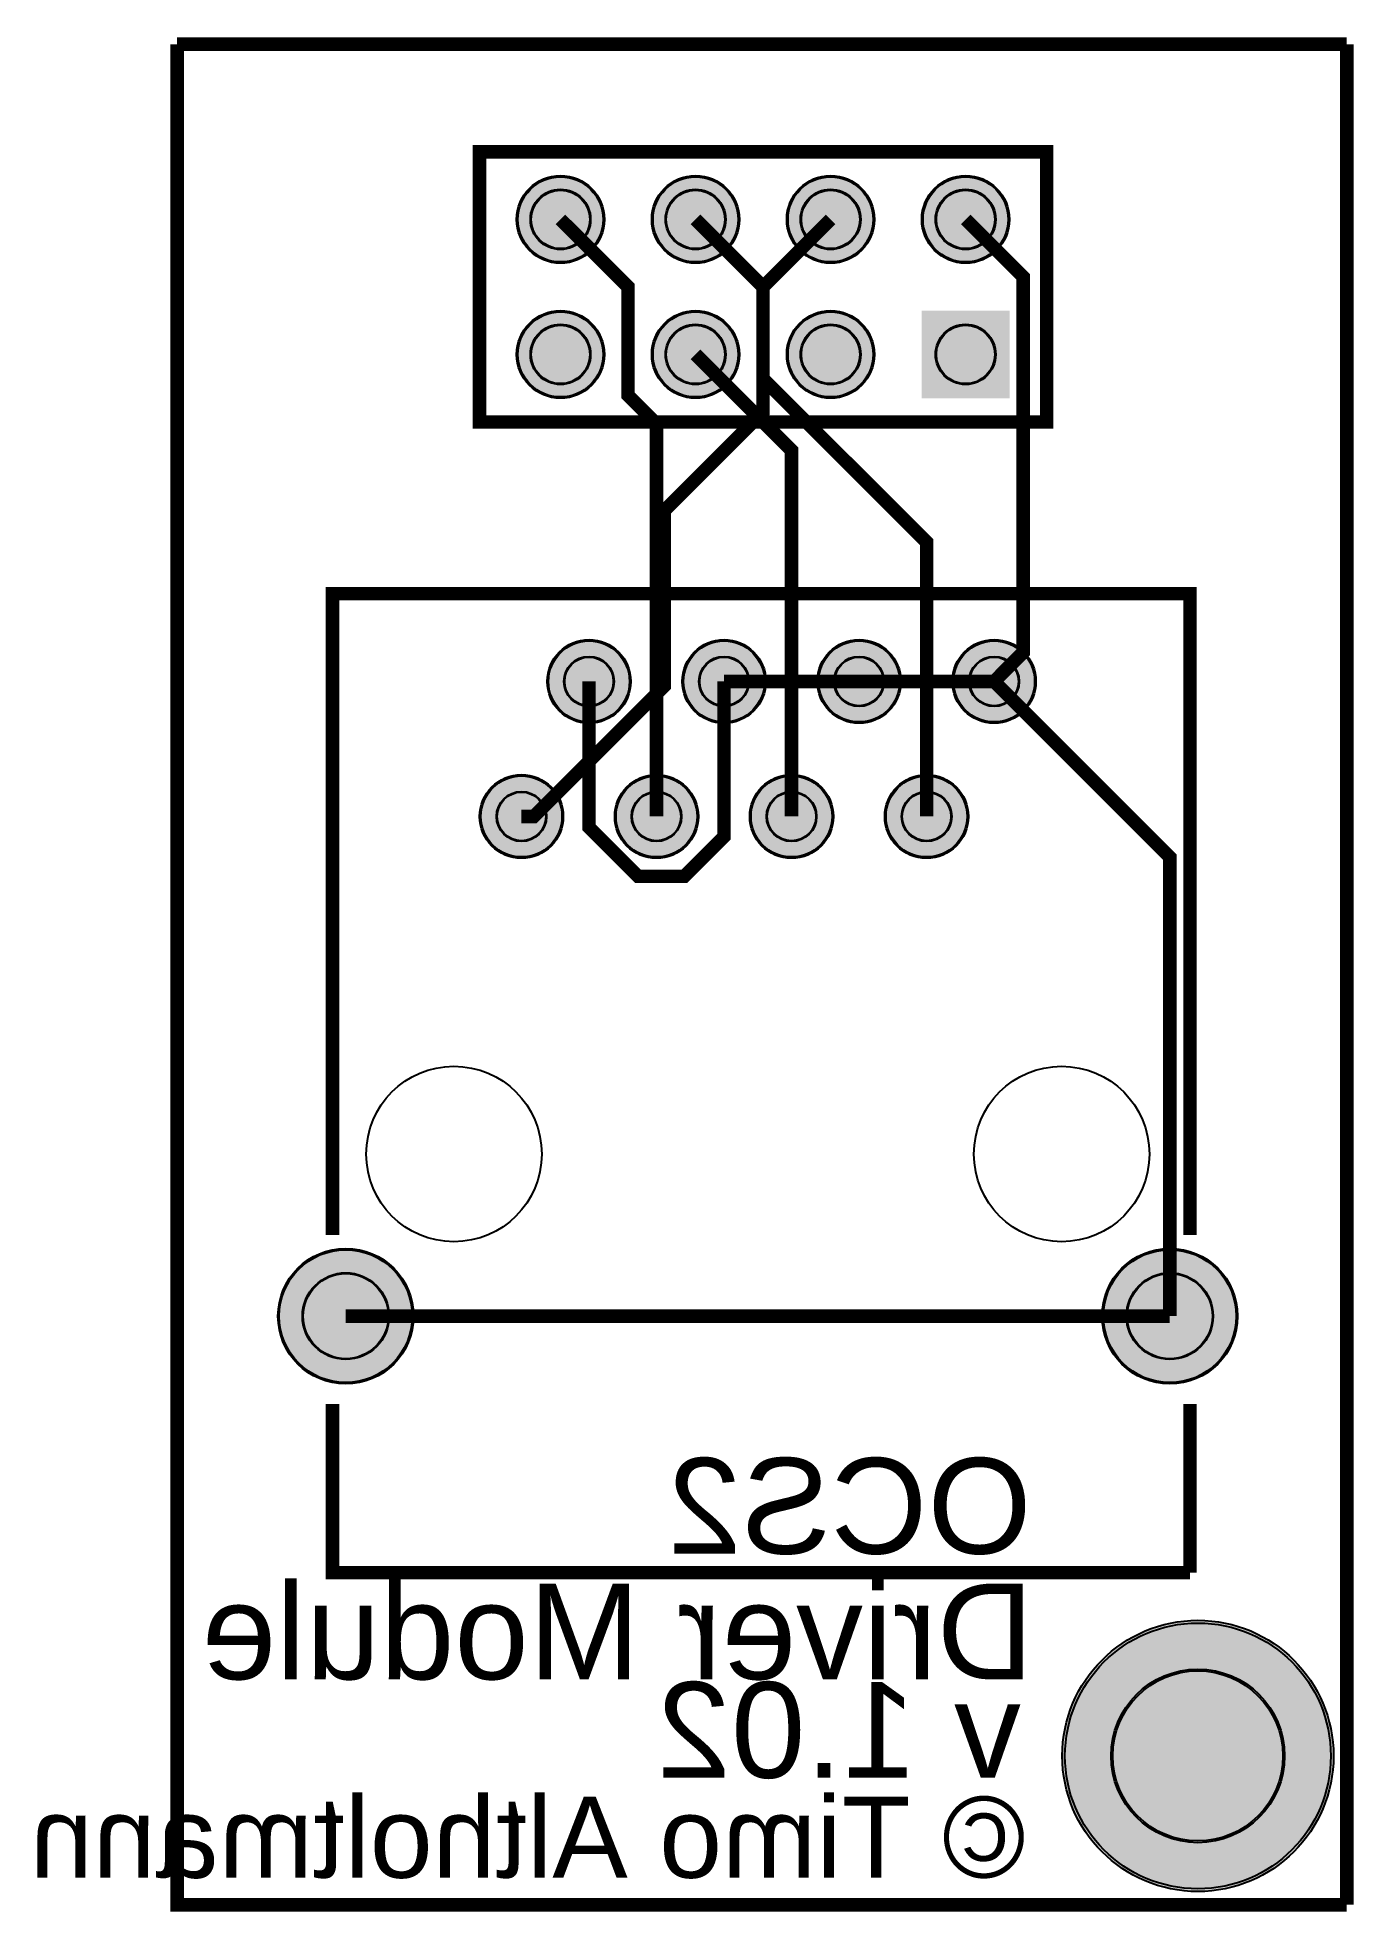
# Model space of a CAD drawing. Header units: millimetres. Extents: x -2.6 to 22.1, y -0.1 to 35.1.
import ezdxf

# ---------------------------------------------------------------- set-up
doc = ezdxf.new("R2010")
doc.units = ezdxf.units.MM
for name, color, linetype, true_color in [('BoardOutLine', 7, 'Continuous', 0xff00ff), ('BottomLayer', 7, 'Continuous', 0x0000ff), ('BottomSilkLayer', 7, 'Continuous', 0x66cc33), ('BottomSolderMaskLayer', 7, 'Continuous', 0xaa00ff), ('Multi-Layer', 7, 'Continuous', 0xc0c0c0), ('TopLayer', 7, 'Continuous', 0xff0000), ('TopSilkLayer', 7, 'Continuous', 0xffcc00), ('TopSolderMaskLayer', 7, 'Continuous', 0x800080)]:
    doc.layers.add(name, color=color, linetype=linetype, true_color=true_color)
doc.styles.get("Standard").update_dxf_attribs({"font": 'arial.ttf'})

msp = doc.modelspace()

# ---------------------------------------------------------------- hatches: boundary and pattern name
at = {"layer": 'BottomSolderMaskLayer'}
for points in [[(6.386, 31.705, 1), (8.037, 31.705, 1)], [(8.926, 31.705, 1), (10.577, 31.705, 1)], [(11.466, 31.705, 1), (13.117, 31.705, 1)], [(14.006, 31.705, 1), (15.657, 31.705, 1)], [(6.386, 29.165, 1), (8.037, 29.165, 1)], [(8.926, 29.165, 1), (10.577, 29.165, 1)], [(11.466, 29.165, 1), (13.117, 29.165, 1)], [(15.657, 29.991), (14.006, 29.991), (14.006, 28.34), (15.657, 28.34)], [(6.96, 23.013, 1), (8.535, 23.013, 1)], [(9.5, 23.013, 1), (11.075, 23.013, 1)], [(12.04, 23.013, 1), (13.615, 23.013, 1)], [(14.58, 23.013, 1), (16.155, 23.013, 1)], [(5.69, 20.473, 1), (7.265, 20.473, 1)], [(8.23, 20.473, 1), (9.805, 20.473, 1)], [(10.77, 20.473, 1), (12.345, 20.473, 1)], [(13.31, 20.473, 1), (14.885, 20.473, 1)], [(1.897, 11.073, 1), (4.447, 11.073, 1)], [(17.397, 11.073, 1), (19.948, 11.073, 1)], [(16.649, 2.8, 1), (21.751, 2.8, 1)]]:
    msp.add_hatch(color=256, dxfattribs=at).paths.add_polyline_path(points)
at = {"layer": 'Multi-Layer'}
for points in [[(6.411, 31.705, 1), (8.011, 31.705, 1)], [(8.951, 31.705, 1), (10.551, 31.705, 1)], [(11.491, 31.705, 1), (13.091, 31.705, 1)], [(14.031, 31.705, 1), (15.631, 31.705, 1)], [(6.411, 29.165, 1), (8.011, 29.165, 1)], [(8.951, 29.165, 1), (10.551, 29.165, 1)], [(11.491, 29.165, 1), (13.091, 29.165, 1)], [(15.631, 29.965), (14.031, 29.965), (14.031, 28.365), (15.631, 28.365)], [(6.985, 23.013, 1), (8.509, 23.013, 1)], [(9.525, 23.013, 1), (11.049, 23.013, 1)], [(12.065, 23.013, 1), (13.589, 23.013, 1)], [(14.605, 23.013, 1), (16.129, 23.013, 1)], [(5.715, 20.473, 1), (7.239, 20.473, 1)], [(8.255, 20.473, 1), (9.779, 20.473, 1)], [(10.795, 20.473, 1), (12.319, 20.473, 1)], [(13.335, 20.473, 1), (14.859, 20.473, 1)], [(1.922, 11.073, 1), (4.422, 11.073, 1)], [(17.422, 11.073, 1), (19.922, 11.073, 1)]]:
    msp.add_hatch(color=256, dxfattribs=at).paths.add_polyline_path(points)
at = {"layer": 'TopSolderMaskLayer'}
for points in [[(6.386, 31.705, 1), (8.037, 31.705, 1)], [(8.926, 31.705, 1), (10.577, 31.705, 1)], [(11.466, 31.705, 1), (13.117, 31.705, 1)], [(14.006, 31.705, 1), (15.657, 31.705, 1)], [(6.386, 29.165, 1), (8.037, 29.165, 1)], [(8.926, 29.165, 1), (10.577, 29.165, 1)], [(11.466, 29.165, 1), (13.117, 29.165, 1)], [(15.657, 29.991), (14.006, 29.991), (14.006, 28.34), (15.657, 28.34)], [(6.96, 23.013, 1), (8.535, 23.013, 1)], [(9.5, 23.013, 1), (11.075, 23.013, 1)], [(12.04, 23.013, 1), (13.615, 23.013, 1)], [(14.58, 23.013, 1), (16.155, 23.013, 1)], [(5.69, 20.473, 1), (7.265, 20.473, 1)], [(8.23, 20.473, 1), (9.805, 20.473, 1)], [(10.77, 20.473, 1), (12.345, 20.473, 1)], [(13.31, 20.473, 1), (14.885, 20.473, 1)], [(1.897, 11.073, 1), (4.447, 11.073, 1)], [(17.397, 11.073, 1), (19.948, 11.073, 1)], [(16.649, 2.8, 1), (21.751, 2.8, 1)]]:
    msp.add_hatch(color=256, dxfattribs=at).paths.add_polyline_path(points)

# ---------------------------------------------------------------- linework, layer by layer
at = {"layer": 'BoardOutLine', "const_width": 0.254}
for points in [[(22, 35), (0, 35)], [(0, 35), (0, 0), (22, 0)], [(22, 0), (22, 35)]]:
    msp.add_lwpolyline(points, dxfattribs=at)
at = {"layer": 'BottomLayer', "const_width": 0.254}
for points in [[(12.291, 31.705), (11.021, 30.435), (11.021, 28.084), (9.161, 26.224), (9.161, 22.926), (6.708, 20.473), (6.477, 20.473)], [(10.287, 23.013), (12.827, 23.013)], [(12.827, 23.013), (15.367, 23.013)], [(18.672, 11.073), (3.172, 11.073)]]:
    msp.add_lwpolyline(points, dxfattribs=at)
at = {"layer": 'BottomSilkLayer', "const_width": 0.254}
msp.add_lwpolyline([(16.355, 32.975), (5.687, 32.975), (5.687, 27.895), (16.355, 27.895), (16.355, 32.975)], close=True, dxfattribs=at)
at = {"layer": 'BottomSolderMaskLayer'}
for centre, radius in [((7.211, 31.705), 0.825), ((9.751, 31.705), 0.825), ((12.291, 31.705), 0.825), ((14.831, 31.705), 0.825), ((7.211, 31.705), 0.567), ((9.751, 31.705), 0.567), ((12.291, 31.705), 0.567), ((14.831, 31.705), 0.567), ((7.211, 29.165), 0.825), ((9.751, 29.165), 0.825), ((12.291, 29.165), 0.825), ((7.211, 29.165), 0.567), ((9.751, 29.165), 0.567), ((12.291, 29.165), 0.567), ((14.831, 29.165), 0.567), ((7.747, 23.013), 0.787), ((10.287, 23.013), 0.787), ((12.827, 23.013), 0.787), ((15.367, 23.013), 0.787), ((7.747, 23.013), 0.472), ((10.287, 23.013), 0.472), ((12.827, 23.013), 0.472), ((15.367, 23.013), 0.472), ((6.477, 20.473), 0.787), ((9.017, 20.473), 0.787), ((11.557, 20.473), 0.787), ((14.097, 20.473), 0.787), ((6.477, 20.473), 0.472), ((9.017, 20.473), 0.472), ((11.557, 20.473), 0.472), ((14.097, 20.473), 0.472), ((3.172, 11.073), 1.275), ((18.672, 11.073), 1.275), ((3.172, 11.073), 0.816), ((18.672, 11.073), 0.816), ((19.2, 2.8), 2.551), ((19.199, 2.8), 1.633)]:
    msp.add_circle(centre, radius, dxfattribs=at)
at = {"layer": 'Multi-Layer'}
for centre, radius in [((7.211, 31.705), 0.8), ((9.751, 31.705), 0.8), ((12.291, 31.705), 0.8), ((14.831, 31.705), 0.8), ((7.211, 31.705), 0.55), ((9.751, 31.705), 0.55), ((12.291, 31.705), 0.55), ((14.831, 31.705), 0.55), ((7.211, 29.165), 0.8), ((7.211, 29.165), 0.55), ((9.751, 29.165), 0.8), ((9.751, 29.165), 0.55), ((12.291, 29.165), 0.8), ((12.291, 29.165), 0.55), ((14.831, 29.165), 0.55), ((7.747, 23.013), 0.762), ((10.287, 23.013), 0.762), ((12.827, 23.013), 0.762), ((15.367, 23.013), 0.762), ((7.747, 23.013), 0.457), ((10.287, 23.013), 0.457), ((12.827, 23.013), 0.457), ((15.367, 23.013), 0.457), ((6.477, 20.473), 0.762), ((9.017, 20.473), 0.762), ((11.557, 20.473), 0.762), ((14.097, 20.473), 0.762), ((6.477, 20.473), 0.457), ((9.017, 20.473), 0.457), ((11.557, 20.473), 0.457), ((14.097, 20.473), 0.457), ((5.207, 14.123), 1.65), ((16.637, 14.123), 1.65), ((3.172, 11.073), 1.25), ((18.672, 11.073), 1.25), ((3.172, 11.073), 0.8), ((18.672, 11.073), 0.8), ((19.2, 2.8), 2.5), ((19.199, 2.8), 1.6)]:
    msp.add_circle(centre, radius, dxfattribs=at)
at = {"layer": 'TopLayer', "const_width": 0.254}
for points in [[(7.211, 31.705), (8.481, 30.435), (8.481, 28.393), (9.017, 27.857), (9.017, 20.473)], [(9.751, 31.705), (11.021, 30.435), (11.021, 28.709), (14.097, 25.634), (14.097, 20.473)], [(14.831, 31.705), (15.912, 30.624), (15.912, 23.559), (15.367, 23.013)], [(9.751, 29.165), (11.557, 27.359), (11.557, 20.473)], [(7.747, 23.013), (7.747, 20.268), (8.669, 19.346), (9.541, 19.346), (10.287, 20.092), (10.287, 23.013)], [(15.367, 23.013), (18.672, 19.708), (18.672, 11.073)]]:
    msp.add_lwpolyline(points, dxfattribs=at)
at = {"layer": 'TopSilkLayer', "const_width": 0.254}
for points in [[(19.05, 12.598), (19.05, 24.663), (18.822, 24.663), (3.022, 24.663), (2.921, 24.663), (2.921, 12.598)], [(19.05, 6.248), (2.921, 6.248), (2.921, 9.423)], [(19.05, 6.248), (19.05, 9.423)]]:
    msp.add_lwpolyline(points, dxfattribs=at)
at = {"layer": 'TopSolderMaskLayer'}
for centre, radius in [((7.211, 31.705), 0.825), ((9.751, 31.705), 0.825), ((12.291, 31.705), 0.825), ((14.831, 31.705), 0.825), ((7.211, 31.705), 0.567), ((9.751, 31.705), 0.567), ((12.291, 31.705), 0.567), ((14.831, 31.705), 0.567), ((7.211, 29.165), 0.825), ((9.751, 29.165), 0.825), ((12.291, 29.165), 0.825), ((7.211, 29.165), 0.567), ((9.751, 29.165), 0.567), ((12.291, 29.165), 0.567), ((14.831, 29.165), 0.567), ((7.747, 23.013), 0.787), ((10.287, 23.013), 0.787), ((12.827, 23.013), 0.787), ((15.367, 23.013), 0.787), ((7.747, 23.013), 0.472), ((10.287, 23.013), 0.472), ((12.827, 23.013), 0.472), ((15.367, 23.013), 0.472), ((6.477, 20.473), 0.787), ((9.017, 20.473), 0.787), ((11.557, 20.473), 0.787), ((14.097, 20.473), 0.787), ((6.477, 20.473), 0.472), ((9.017, 20.473), 0.472), ((11.557, 20.473), 0.472), ((14.097, 20.473), 0.472), ((3.172, 11.073), 1.275), ((18.672, 11.073), 1.275), ((3.172, 11.073), 0.816), ((18.672, 11.073), 0.816), ((19.2, 2.8), 2.551), ((19.199, 2.8), 1.633)]:
    msp.add_circle(centre, radius, dxfattribs=at)

# ---------------------------------------------------------------- texts
at = {"layer": 'BottomSilkLayer', "text_generation_flag": 2}
for s, height, p in [('OCS2', 1.8, (16.07, 6.604)), ('Driver Module', 1.8, (16.111, 4.242)), ('v 1.02', 1.8, (15.87, 2.388)), ('© Timo Altholtmann', 1.524, (15.958, 0.508))]:
    msp.add_text(s, height=height, dxfattribs=at).set_placement(p)

doc.saveas('drawing.dxf')
